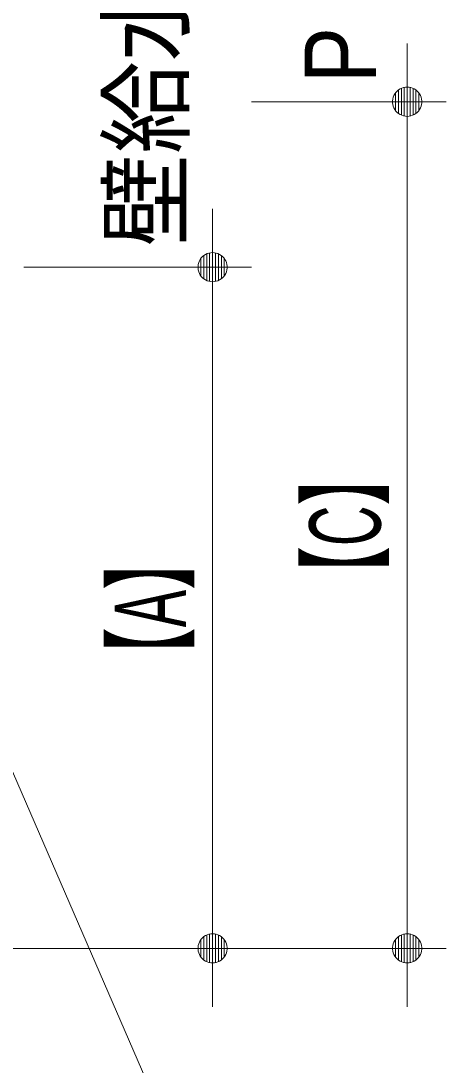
# Model space of a CAD drawing. Units: millimetres, scale not verified. Extents: x -6062 to 6062, y -3045 to 3045.
# Drawn here: x -666 to -448, y -2080 to -1543 of the extents above; entities that cross this region are included whole.
import ezdxf
from ezdxf.enums import TextEntityAlignment as Align

# ---------------------------------------------------------------- set-up
doc = ezdxf.new("R2010")
doc.units = ezdxf.units.MM
doc.header["$LTSCALE"] = 20
for name, color, linetype, lineweight in [('0-2_2寸法-3', 7, 'Continuous', 9), ('0-4_0', 7, 'Continuous', 9), ('0-5_2寸法-2', 7, 'Continuous', 9)]:
    doc.layers.add(name, color=color, linetype=linetype, lineweight=lineweight)
doc.styles.add('ＭＳ Ｐゴシック', font='')
doc.styles.get('ＭＳ Ｐゴシック').set_extended_font_data('MS PGothic')

# ---------------------------------------------------------------- blocks, each defined once
blk = doc.blocks.new('_Dot')
at = {"layer": '0-4_0'}
for p, q in [((-10, 0), (-20, 0)), ((9.78, 2), (-9.78, 2)), ((7.99, 6), (-7.99, 6)), ((9.16, -3.98), (-9.16, -3.98)), ((6, -7.98), (-6, -7.98))]:
    blk.add_line(p, q, dxfattribs=at)
for points in [[(10, 0), (9.92, 1.25), (9.69, 2.49), (9.3, 3.68), (8.76, 4.82), (8.09, 5.88), (7.29, 6.85), (6.37, 7.71), (5.36, 8.44), (4.26, 9.05), (3.09, 9.51), (1.87, 9.82), (0.63, 9.98), (-0.63, 9.98), (-1.87, 9.82), (-3.09, 9.51), (-4.26, 9.05), (-5.36, 8.44), (-6.37, 7.71), (-7.29, 6.85), (-8.09, 5.88), (-8.76, 4.82), (-9.3, 3.68), (-9.69, 2.49), (-9.92, 1.25), (-10, 0), (0, 0)], [(-10, 0), (-9.92, -1.25), (-9.69, -2.49), (-9.3, -3.68), (-8.76, -4.82), (-8.09, -5.88), (-7.29, -6.85), (-6.37, -7.71), (-5.36, -8.44), (-4.26, -9.05), (-3.09, -9.51), (-1.87, -9.82), (-0.63, -9.98), (0.63, -9.98), (1.87, -9.82), (3.09, -9.51), (4.26, -9.05), (5.36, -8.44), (6.37, -7.71), (7.29, -6.85), (8.09, -5.88), (8.76, -4.82), (9.3, -3.68), (9.69, -2.49), (9.92, -1.25), (10, 0), (0, 0)]]:
    blk.add_lwpolyline(points, close=True, dxfattribs=at)

msp = doc.modelspace()

# ---------------------------------------------------------------- linework, layer by layer
at = {"layer": '0-2_2寸法-3'}
msp.add_lwpolyline([(-905.69, -2420), (-457.5, -2420), (-776.25, -1684.9)], dxfattribs=at)
at = {"layer": '0-5_2寸法-2'}
for p, q in [((-467.5, -1569.99), (-467.5, -1554.99)), ((-547.5, -1585), (-447.5, -1585)), ((-547.5, -1585), (-447.5, -1585)), ((-467.5, -1585), (-467.5, -2020)), ((-467.5, -1600.01), (-467.5, -2004.99)), ((-567.5, -1654.99), (-567.5, -1639.99)), ((-664.5, -1670), (-547.5, -1670)), ((-664.5, -1670), (-547.5, -1670)), ((-567.5, -1670), (-567.5, -2020)), ((-567.5, -1685.01), (-567.5, -2004.99)), ((-697.5, -2020), (-547.5, -2020)), ((-697.5, -2020), (-547.5, -2020)), ((-547.5, -2020), (-447.5, -2020)), ((-547.5, -2020), (-447.5, -2020)), ((-567.5, -2035.01), (-567.5, -2050.01)), ((-467.5, -2035.01), (-467.5, -2050.01))]:
    msp.add_line(p, q, dxfattribs=at)

# ---------------------------------------------------------------- block references
at = {"layer": '0-5_2寸法-2', "xscale": 0.7503418, "yscale": 0.7503418}
for p, rotation in [((-467.5, -1585), 270), ((-467.5, -1585), 90), ((-567.5, -1670), 270), ((-567.5, -1670), 90), ((-567.5, -2020), 270), ((-467.5, -2020), 270), ((-567.5, -2020), 90), ((-467.5, -2020), 90)]:
    msp.add_blockref('_Dot', p, dxfattribs=dict(at, rotation=rotation))

# ---------------------------------------------------------------- texts
at = {"layer": '0-5_2寸法-2', "style": 'ＭＳ Ｐゴシック'}
for s, height, width, p in [('Pトラップ排水位置', 36.69, 0.9, (-472.48, -1575.42)), ('壁給水・給湯位置', 36.66, 0.95, (-572.38, -1659.36)), ('【C】', 36.69, 0.6, (-470.13, -1843.33)), ('【A】', 36.69, 0.6, (-570.13, -1885.05))]:
    msp.add_text(s, height=height, rotation=90, dxfattribs=dict(at, width=width)).set_placement(p, align=Align.BOTTOM_LEFT)

doc.saveas('drawing.dxf')
